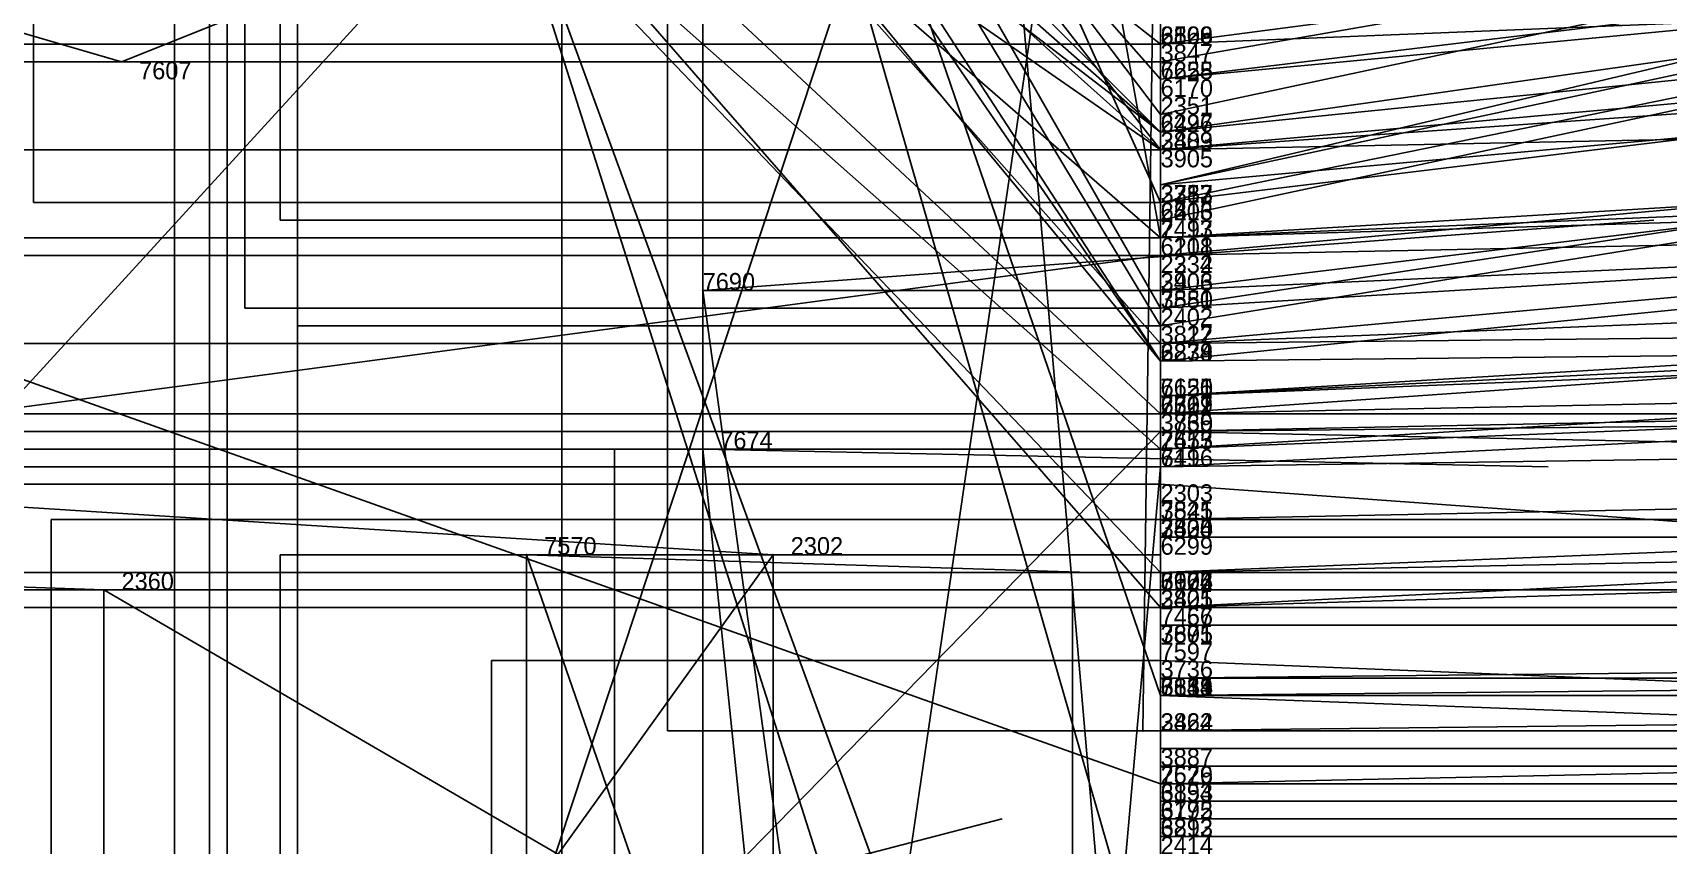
# Model space of a CAD drawing. Extents: x -0.07 to 1.1, y -0.07 to 1.1.
# Drawn here: x 0.936 to 1.0288, y 0.8925 to 0.9386 of the extents above; entities that cross this region are included whole.
import ezdxf

# ---------------------------------------------------------------- set-up
doc = ezdxf.new("R2010")
doc.units = 0
for name, color, linetype in [('Clients', 3, 'CONTINUOUS'), ('Facilities', 3, 'CONTINUOUS'), ('Facilities_lines', 3, 'CONTINUOUS'), ('Min_max_boxes', 1, 'CONTINUOUS'), ('Normals', 1, 'CONTINUOUS'), ('Source_points', 5, 'CONTINUOUS'), ('Text', 3, 'CONTINUOUS')]:
    doc.layers.add(name, color=color, linetype=linetype)

msp = doc.modelspace()

# ---------------------------------------------------------------- linework, layer by layer
at = {"layer": 'Clients', "color": 5}
for p in [(1, 0.938, 0.367), (1, 0.938, 0.712), (0.941, 0.937, 1), (1, 0.937, 0.644), (1, 0.936, 0.562), (1, 0.936, 0.964), (1, 0.933, 0.12), (1, 0.932, 0.438), (1, 0.93, 0.222), (1, 0.93, 0.235), (1, 0.93, 0.314), (1, 0.929, 0.248), (1, 0.929, 0.218), (1, 0.929, 0.725), (1, 0.928, 0.236), (1, 0.927, 0.103), (1, 0.927, 0.946), (1, 0.926, 0.067), (1, 0.926, 0.097), (1, 0.926, 0.587), (0.974, 0.924, 1), (1, 0.924, 0.005), (1, 0.923, 0.265), (1, 0.923, 0.873), (1, 0.922, 0.232), (1, 0.921, 0.414), (1, 0.921, 0.295), (1, 0.921, 0.645), (1, 0.92, 0.389), (1, 0.918, 0.544), (1, 0.918, 0.694), (1, 0.918, 0.824), (1, 0.917, 0.079), (1, 0.917, 0.352), (1, 0.917, 0.855), (1, 0.916, 0.389), (0.974, 0.915, 1), (1, 0.915, 0.79), (1, 0.915, 0.812), (1, 0.914, 0.692), (1, 0.914, 0.993), (1, 0.913, 0.05), (1, 0.911, 0.916), (0.964, 0.909, 1), (0.978, 0.909), (1, 0.908, 0.832), (0.94, 0.907), (1, 0.906, 0.262), (1, 0.906, 0.174), (1, 0.903, 0.934), (1, 0.901, 0.26), (1, 0.901, 0.981), (0.999, 0.899), (1, 0.896, 0.018)]:
    msp.add_point(p, dxfattribs=at)
at = {"layer": 'Facilities', "color": 3}
for p in [(1, 0.934, 0.178), (1, 0.933, 0.673), (1, 0.932, 0.098), (1, 0.932, 0.37), (1, 0.927, 0.514), (1, 0.924, 0.473), (1, 0.92, 0.172), (1, 0.918, 0.711), (1, 0.918, 0.828), (1, 0.917, 0.08), (1, 0.916, 0.069), (1, 0.916, 0.489), (1, 0.911, 0.437), (1, 0.91, 0.137), (1, 0.91, 0.497), (1, 0.91, 0.612), (1, 0.91, 0.85), (1, 0.908, 0.434), (1, 0.908, 0.681), (1, 0.907, 0.51), (1, 0.906, 0.147), (1, 0.906, 0.874), (1, 0.905, 0.4), (1, 0.905, 0.299), (1, 0.905, 0.788), (1, 0.905, 0.874), (1, 0.902, 0.271), (1, 0.902, 0.412), (1, 0.901, 0.657), (1, 0.899, 0.448), (1, 0.898, 0.368), (1, 0.897, 0.792), (1, 0.896, 0.43), (1, 0.896, 0.753), (1, 0.895, 0.565), (1, 0.894, 0.295), (1, 0.894, 0.339), (1, 0.893, 0.142), (1, 0.893, 0.534)]:
    msp.add_point(p, dxfattribs=at)
at = {"layer": 'Facilities_lines', "color": 3}
for p, q in [((1, 0.932, 0.37), (0.902, 1, 0.45)), ((0.904, 1, 0.73), (1, 0.915, 0.79)), ((0.911, 1, 0.866), (1, 0.917, 0.855)), ((0.912, 1, 0.836), (1, 0.908, 0.832)), ((1, 0.933, 0.673), (0.913, 1, 0.712)), ((1, 0.927, 0.514), (0.916, 1, 0.427)), ((0.918, 1, 0.149), (1, 0.906, 0.174)), ((0.921, 1, 0.369), (1, 0.938, 0.367)), ((0.924, 1, 0.35), (1, 0.932, 0.438)), ((1, 0.933, 0.673), (0.924, 1, 0.623)), ((0.93, 1, 0.365), (1, 0.921, 0.295)), ((1, 0.933, 0.673), (0.933, 1, 0.584)), ((1, 0.92, 0.172), (0.934, 1, 0.21)), ((0.944, 1, 0.969), (1, 0.847, 0.951)), ((0.944, 1, 0.969), (1, 0.936, 0.964)), ((1, 0.92, 0.172), (0.945, 1, 0.24)), ((1, 0.932, 0.098), (0.947, 1, 0.161)), ((1, 0.92, 0.172), (0.948, 1, 0.192)), ((1, 0.934, 0.178), (0.95, 1, 0.12)), ((0.953, 1, 0.236), (1, 0.922, 0.232)), ((0.956, 1, 0.309), (1, 0.923, 0.265)), ((0.966, 1, 0.988), (1, 0.882, 0.985)), ((0.966, 1, 0.988), (1, 0.901, 0.981)), ((0.968, 1, 0.301), (1, 0.929, 0.218)), ((0.987, 1, 0.899), (1, 0.927, 0.946)), ((0.987, 1, 0.899), (1, 0.849, 0.977)), ((1, 0.996, 0.944), (0.964, 0.887, 1)), ((1, 0.996, 0.944), (1, 0.847, 0.942)), ((1, 0.996, 0.944), (1, 0.785, 0.973)), ((0.948, 0.994, 1), (0.99, 0.862, 1)), ((1, 0.989, 0.057), (0.925, 0.907)), ((1, 0.989, 0.031), (0.983, 0.873)), ((0.796, 0.979, 1), (0.941, 0.937, 1)), ((1, 0.934, 0.178), (1, 0.979, 0.059)), ((1, 0.973, 0.061), (0.999, 0.899)), ((1, 0.973, 0.061), (1, 0.924, 0.005)), ((1, 0.951, 0.276), (1, 0.93, 0.235)), ((1, 0.951, 0.501), (1, 0.937, 0.644)), ((1, 0.949, 0.737), (1, 0.936, 0.562)), ((1, 0.927, 0.514), (1, 0.942, 0.387)), ((1, 0.934, 0.178), (1, 0.941, 0.033)), ((1, 0.891, 0.056), (1, 0.94, 0.086)), ((1, 0.94, 0.035), (1, 0.827, 0.018)), ((1, 0.94, 0.035), (1, 0.93, 0.222)), ((1, 0.94, 0.035), (1, 0.821, 0.015)), ((1, 0.933, 0.673), (1, 0.94, 0.848)), ((0.879, 0.939), (1, 0.896, 0.018)), ((1, 0.933, 0.673), (1, 0.938, 0.712)), ((1, 0.934, 0.178), (1, 0.929, 0.248)), ((1, 0.934, 0.178), (1, 0.928, 0.236)), ((1, 0.891, 0.056), (1, 0.933, 0.12)), ((1, 0.933, 0.673), (1, 0.926, 0.587)), ((1, 0.933, 0.673), (1, 0.929, 0.725)), ((1, 0.932, 0.098), (1, 0.737, 0.048)), ((1, 0.932, 0.37), (1, 0.916, 0.389)), ((1, 0.932, 0.37), (1, 0.921, 0.414)), ((1, 0.932, 0.37), (1, 0.92, 0.389)), ((1, 0.924, 0.473), (1, 0.93, 0.314)), ((1, 0.916, 0.069), (1, 0.927, 0.103)), ((1, 0.927, 0.514), (1, 0.914, 0.692)), ((0.865, 0.908), (1, 0.926, 0.067)), ((1, 0.916, 0.069), (1, 0.926, 0.097)), ((1, 0.735, 0.976), (0.974, 0.924, 1)), ((1, 0.918, 0.711), (1, 0.923, 0.873)), ((1, 0.918, 0.828), (1, 0.921, 0.645)), ((1, 0.92, 0.172), (1, 0.913, 0.05)), ((1, 0.918, 0.711), (1, 0.918, 0.544)), ((1, 0.918, 0.828), (1, 0.918, 0.694)), ((1, 0.918, 0.828), (1, 0.915, 0.812)), ((1, 0.918, 0.828), (1, 0.918, 0.824)), ((1, 0.917, 0.08), (1, 0.917, 0.079)), ((1, 0.917, 0.08), (1, 0.906, 0.262)), ((1, 0.905, 0.299), (1, 0.917, 0.352)), ((1, 0.916, 0.069), (0.912, 0.826)), ((1, 0.916, 0.069), (1, 0.685, 0.063)), ((1, 0.916, 0.069), (1, 0.887, 0.077)), ((0.988, 0.78, 1), (0.974, 0.915, 1)), ((0.988, 0.78, 1), (1, 0.914, 0.993)), ((1, 0.824, 0.918), (1, 0.911, 0.916)), ((0.95, 0.87), (0.978, 0.909)), ((1, 0.805, 0.998), (0.964, 0.909, 1)), ((0.995, 0.875), (0.94, 0.907)), ((1, 0.693, 0.973), (1, 0.903, 0.934)), ((1, 0.902, 0.271), (1, 0.901, 0.26))]:
    msp.add_line(p, q, dxfattribs=at)
at = {"layer": 'Min_max_boxes', "color": 1}
for p, q in [((0.936, 1, 0.102), (0.936, 0.929, 0.102)), ((0.936, 1, 0.424), (0.936, 0.929, 0.424)), ((0.944, 1, 0.763), (0.944, 0.847, 0.763)), ((0.944, 1, 1), (0.944, 0.847, 1)), ((0.947, 1, 0.048), (0.947, 0.737, 0.048)), ((0.947, 1, 0.161), (0.947, 0.737, 0.161)), ((0.948, 1, 0.151), (0.948, 0.923, 0.151)), ((0.948, 1, 0.437), (0.948, 0.923, 0.437)), ((0.95, 1, 0.033), (0.95, 0.928, 0.033)), ((0.95, 1, 0.248), (0.95, 0.928, 0.248)), ((0.951, 1, 0.232), (0.951, 0.922, 0.232)), ((0.951, 1, 0.344), (0.951, 0.922, 0.344)), ((0.951, 0.883, 0.946), (0.951, 1, 0.946)), ((0.951, 0.883, 1), (0.951, 1, 1)), ((0.966, 1, 0.981), (0.966, 0.882, 0.981)), ((0.966, 1, 1), (0.966, 0.882, 1)), ((0.972, 1), (0.972, 0.899)), ((0.972, 1, 0.179), (0.972, 0.899, 0.179)), ((0.974, 1, 0.015), (0.974, 0.821, 0.015)), ((0.974, 1, 0.222), (0.974, 0.821, 0.222)), ((1, 0.913, 0.05), (1, 1, 0.05)), ((1, 0.913, 0.24), (1, 1, 0.24)), ((1, 0.928, 0.033), (1, 1, 0.033)), ((1, 0.928, 0.248), (1, 1, 0.248)), ((1, 0.906, 0.085), (1, 1, 0.085)), ((1, 0.906, 0.343), (1, 1, 0.343)), ((1, 0.821, 0.015), (1, 1, 0.015)), ((1, 0.821, 0.222), (1, 1, 0.222)), ((1, 0.899), (1, 1)), ((1, 0.899, 0.179), (1, 1, 0.179)), ((1, 0.922, 0.232), (1, 1, 0.232)), ((1, 0.922, 0.344), (1, 1, 0.344)), ((1, 0.737, 0.048), (1, 1, 0.048)), ((1, 0.737, 0.161), (1, 1, 0.161)), ((1, 0.873), (1, 1)), ((1, 0.873, 0.083), (1, 1, 0.083)), ((1, 0.938, 0.264), (1, 1, 0.264)), ((1, 0.938, 0.419), (1, 1, 0.419)), ((1, 0.929, 0.102), (1, 1, 0.102)), ((1, 0.929, 0.424), (1, 1, 0.424)), ((1, 0.916, 0.37), (1, 1, 0.37)), ((1, 0.916, 0.45), (1, 1, 0.45)), ((1, 0.921, 0.125), (1, 1, 0.125)), ((1, 0.921, 0.581), (1, 1, 0.581)), ((1, 0.937, 0.475), (1, 1, 0.475)), ((1, 0.937, 0.644), (1, 1, 0.644)), ((1, 0.932, 0.186), (1, 1, 0.186)), ((1, 0.932, 0.438), (1, 1, 0.438)), ((1, 0.923, 0.151), (1, 1, 0.151)), ((1, 0.923, 0.437), (1, 1, 0.437)), ((1, 0.915, 0.73), (1, 1, 0.73)), ((1, 0.915, 0.875), (1, 1, 0.875)), ((1, 0.914, 0.387), (1, 1, 0.387)), ((1, 0.914, 0.692), (1, 1, 0.692)), ((1, 0.926, 0.584), (1, 1, 0.584)), ((1, 0.926, 0.848), (1, 1, 0.848)), ((1, 0.849, 0.723), (1, 1, 0.723)), ((1, 0.849, 0.977), (1, 1, 0.977)), ((1, 0.882, 0.981), (1, 1, 0.981)), ((1, 0.882, 1), (1, 1, 1)), ((1, 0.917, 0.855), (1, 1, 0.855)), ((1, 0.917, 0.866), (1, 1, 0.866)), ((1, 0.847, 0.763), (1, 1, 0.763)), ((1, 0.847, 1), (1, 1, 1)), ((1, 0.862, 0.974), (1, 1, 0.974)), ((1, 0.862, 1), (1, 1, 1)), ((1, 0.908, 0.832), (1, 1, 0.832)), ((1, 0.908, 0.921), (1, 1, 0.921)), ((1, 0.907), (1, 0.998)), ((1, 0.907, 0.134), (1, 0.998, 0.134)), ((0.946, 0.996, 0.818), (0.946, 0.785, 0.818)), ((0.946, 0.996, 1), (0.946, 0.785, 1)), ((1, 0.785, 0.818), (1, 0.996, 0.818)), ((1, 0.785, 1), (1, 0.996, 1)), ((1, 0.788), (1, 0.961)), ((1, 0.788, 0.018), (1, 0.961, 0.018)), ((1, 0.93, 0.233), (1, 0.951, 0.233)), ((1, 0.951, 0.233), (1, 0.93, 0.233)), ((1, 0.93, 0.276), (1, 0.951, 0.276)), ((1, 0.951, 0.276), (1, 0.93, 0.276)), ((1, 0.936, 0.562), (1, 0.949, 0.562)), ((1, 0.949, 0.562), (1, 0.936, 0.562)), ((1, 0.936, 0.737), (1, 0.949, 0.737)), ((1, 0.949, 0.737), (1, 0.936, 0.737)), ((1, 0.8), (1, 0.94)), ((1, 0.8, 0.12), (1, 0.94, 0.12)), ((0.918, 0.938, 0.264), (1, 0.938, 0.264)), ((0.918, 0.938, 0.419), (1, 0.938, 0.419)), ((1, 0.938, 0.264), (1, 0.938, 0.419)), ((0.933, 0.937, 0.475), (1, 0.937, 0.475)), ((0.933, 0.937, 0.644), (1, 0.937, 0.644)), ((1, 0.937, 0.475), (1, 0.937, 0.644)), ((1, 0.936, 0.562), (1, 0.936, 0.562)), ((1, 0.936, 0.737), (1, 0.936, 0.737)), ((1, 0.936, 0.562), (1, 0.936, 0.737)), ((1, 0.936, 0.562), (1, 0.936, 0.737)), ((0.924, 0.932, 0.186), (1, 0.932, 0.186)), ((0.924, 0.932, 0.438), (1, 0.932, 0.438)), ((1, 0.932, 0.186), (1, 0.932, 0.438)), ((1, 0.93, 0.233), (1, 0.93, 0.233)), ((1, 0.93, 0.276), (1, 0.93, 0.276)), ((1, 0.93, 0.233), (1, 0.93, 0.276)), ((1, 0.93, 0.233), (1, 0.93, 0.276)), ((1, 0.924, 0.314), (1, 0.93, 0.314)), ((1, 0.93, 0.314), (1, 0.93, 0.314)), ((1, 0.93, 0.314), (1, 0.924, 0.314)), ((1, 0.924, 0.473), (1, 0.93, 0.473)), ((1, 0.93, 0.473), (1, 0.93, 0.473)), ((1, 0.93, 0.473), (1, 0.924, 0.473)), ((1, 0.93, 0.314), (1, 0.93, 0.473)), ((1, 0.93, 0.314), (1, 0.93, 0.473)), ((0.936, 0.929, 0.102), (1, 0.929, 0.102)), ((0.936, 0.929, 0.424), (1, 0.929, 0.424)), ((0.936, 0.929, 0.102), (0.936, 0.929, 0.424)), ((1, 0.929, 0.102), (1, 0.929, 0.424)), ((0.95, 0.928, 0.033), (1, 0.928, 0.033)), ((0.95, 0.928, 0.248), (1, 0.928, 0.248)), ((0.95, 0.928, 0.033), (0.95, 0.928, 0.248)), ((1, 0.928, 0.033), (1, 0.928, 0.248)), ((1, 0.927), (0.912, 0.927)), ((1, 0.927, 0.103), (0.912, 0.927, 0.103)), ((1, 0.685), (1, 0.927)), ((1, 0.685, 0.103), (1, 0.927, 0.103)), ((1, 0.927), (1, 0.927, 0.103)), ((1, 0.926), (0.807, 0.926)), ((1, 0.926, 0.067), (0.807, 0.926, 0.067)), ((0.913, 0.926, 0.584), (1, 0.926, 0.584)), ((0.913, 0.926, 0.848), (1, 0.926, 0.848)), ((1, 0.858), (1, 0.926)), ((1, 0.858, 0.067), (1, 0.926, 0.067)), ((1, 0.926), (1, 0.926, 0.067)), ((1, 0.926, 0.584), (1, 0.926, 0.848)), ((1, 0.924, 0.939), (0.974, 0.924, 0.939)), ((0.974, 0.924, 0.939), (0.974, 0.548, 0.939)), ((1, 0.924, 1), (0.974, 0.924, 1)), ((0.974, 0.924, 1), (0.974, 0.548, 1)), ((0.974, 0.924, 0.939), (0.974, 0.924, 1)), ((1, 0.924, 0.314), (1, 0.924, 0.314)), ((1, 0.924, 0.473), (1, 0.924, 0.473)), ((1, 0.924, 0.314), (1, 0.924, 0.473)), ((1, 0.924, 0.314), (1, 0.924, 0.473)), ((1, 0.548, 0.939), (1, 0.924, 0.939)), ((1, 0.548, 1), (1, 0.924, 1)), ((1, 0.924, 0.939), (1, 0.924, 1)), ((0.948, 0.923, 0.151), (1, 0.923, 0.151)), ((0.948, 0.923, 0.437), (1, 0.923, 0.437)), ((0.948, 0.923, 0.151), (0.948, 0.923, 0.437)), ((1, 0.923, 0.151), (1, 0.923, 0.437)), ((1, 0.918, 0.544), (1, 0.923, 0.544)), ((1, 0.923, 0.544), (1, 0.923, 0.544)), ((1, 0.923, 0.544), (1, 0.918, 0.544)), ((1, 0.918, 0.873), (1, 0.923, 0.873)), ((1, 0.923, 0.873), (1, 0.923, 0.873)), ((1, 0.923, 0.873), (1, 0.918, 0.873)), ((1, 0.923, 0.544), (1, 0.923, 0.873)), ((1, 0.923, 0.544), (1, 0.923, 0.873)), ((0.951, 0.922, 0.232), (1, 0.922, 0.232)), ((0.951, 0.922, 0.344), (1, 0.922, 0.344)), ((0.951, 0.922, 0.232), (0.951, 0.922, 0.344)), ((1, 0.922, 0.232), (1, 0.922, 0.344)), ((0.922, 0.921, 0.125), (1, 0.921, 0.125)), ((0.922, 0.921, 0.581), (1, 0.921, 0.581)), ((1, 0.921, 0.125), (1, 0.921, 0.581)), ((1, 0.915, 0.645), (1, 0.921, 0.645)), ((1, 0.921, 0.645), (1, 0.921, 0.645)), ((1, 0.921, 0.645), (1, 0.915, 0.645)), ((1, 0.915, 0.828), (1, 0.921, 0.828)), ((1, 0.921, 0.828), (1, 0.921, 0.828)), ((1, 0.921, 0.828), (1, 0.915, 0.828)), ((1, 0.921, 0.645), (1, 0.921, 0.828)), ((1, 0.921, 0.645), (1, 0.921, 0.828)), ((1, 0.918, 0.544), (1, 0.918, 0.544)), ((1, 0.918, 0.873), (1, 0.918, 0.873)), ((1, 0.918, 0.544), (1, 0.918, 0.873)), ((1, 0.918, 0.544), (1, 0.918, 0.873)), ((0.911, 0.917, 0.855), (1, 0.917, 0.855)), ((0.911, 0.917, 0.866), (1, 0.917, 0.866)), ((1, 0.906, 0.079), (1, 0.917, 0.079)), ((1, 0.917, 0.079), (1, 0.917, 0.079)), ((1, 0.917, 0.079), (1, 0.906, 0.079)), ((1, 0.906, 0.262), (1, 0.917, 0.262)), ((1, 0.917, 0.262), (1, 0.917, 0.262)), ((1, 0.917, 0.262), (1, 0.906, 0.262)), ((1, 0.917, 0.079), (1, 0.917, 0.262)), ((1, 0.917, 0.079), (1, 0.917, 0.262)), ((1, 0.905, 0.299), (1, 0.917, 0.299)), ((1, 0.917, 0.299), (1, 0.917, 0.299)), ((1, 0.917, 0.299), (1, 0.905, 0.299)), ((1, 0.905, 0.352), (1, 0.917, 0.352)), ((1, 0.917, 0.352), (1, 0.917, 0.352)), ((1, 0.917, 0.352), (1, 0.905, 0.352)), ((1, 0.917, 0.299), (1, 0.917, 0.352)), ((1, 0.917, 0.299), (1, 0.917, 0.352)), ((1, 0.917, 0.855), (1, 0.917, 0.866)), ((0.902, 0.916, 0.37), (1, 0.916, 0.37)), ((0.902, 0.916, 0.45), (1, 0.916, 0.45)), ((1, 0.916, 0.37), (1, 0.916, 0.45)), ((0.903, 0.915, 0.73), (1, 0.915, 0.73)), ((0.903, 0.915, 0.875), (1, 0.915, 0.875)), ((1, 0.915, 0.96), (0.969, 0.915, 0.96)), ((0.969, 0.915, 0.96), (0.969, 0.57, 0.96)), ((1, 0.915, 1), (0.969, 0.915, 1)), ((0.969, 0.915, 1), (0.969, 0.57, 1)), ((0.969, 0.915, 0.96), (0.969, 0.915, 1)), ((1, 0.915, 0.73), (1, 0.915, 0.875)), ((1, 0.57, 0.96), (1, 0.915, 0.96)), ((1, 0.57, 1), (1, 0.915, 1)), ((1, 0.915, 0.96), (1, 0.915, 1)), ((1, 0.915, 0.645), (1, 0.915, 0.645)), ((1, 0.915, 0.828), (1, 0.915, 0.828)), ((1, 0.915, 0.645), (1, 0.915, 0.828)), ((1, 0.915, 0.645), (1, 0.915, 0.828)), ((0.916, 0.914, 0.387), (1, 0.914, 0.387)), ((0.916, 0.914, 0.692), (1, 0.914, 0.692)), ((1, 0.914, 0.387), (1, 0.914, 0.692)), ((0.934, 0.913, 0.05), (1, 0.913, 0.05)), ((0.934, 0.913, 0.24), (1, 0.913, 0.24)), ((1, 0.913, 0.05), (1, 0.913, 0.24)), ((1, 0.911, 0.916), (0.937, 0.911, 0.916)), ((0.937, 0.911, 0.916), (0.937, 0.762, 0.916)), ((1, 0.911, 1), (0.937, 0.911, 1)), ((0.937, 0.911, 1), (0.937, 0.762, 1)), ((0.937, 0.911, 0.916), (0.937, 0.911, 1)), ((1, 0.762, 0.916), (1, 0.911, 0.916)), ((1, 0.762, 1), (1, 0.911, 1)), ((1, 0.911, 0.916), (1, 0.911, 1)), ((0.978, 0.909), (0.95, 0.909)), ((0.95, 0.909), (0.95, 0.87)), ((0.978, 0.909), (0.95, 0.909)), ((0.95, 0.909), (0.95, 0.87)), ((0.95, 0.909), (0.95, 0.909)), ((1, 0.909, 0.998), (0.964, 0.909, 0.998)), ((0.964, 0.909, 0.998), (0.964, 0.801, 0.998)), ((1, 0.909, 1), (0.964, 0.909, 1)), ((0.964, 0.909, 1), (0.964, 0.801, 1)), ((0.964, 0.909, 0.998), (0.964, 0.909, 1)), ((0.978, 0.87), (0.978, 0.909)), ((0.978, 0.87), (0.978, 0.909)), ((0.978, 0.909), (0.978, 0.909)), ((1, 0.801, 0.998), (1, 0.909, 0.998)), ((1, 0.801, 1), (1, 0.909, 1)), ((1, 0.909, 0.998), (1, 0.909, 1)), ((0.761, 0.908, 0.832), (1, 0.908, 0.832)), ((0.761, 0.908, 0.921), (1, 0.908, 0.921)), ((1, 0.908, 0.832), (1, 0.908, 0.921)), ((0.925, 0.907), (1, 0.907)), ((0.925, 0.907, 0.134), (1, 0.907, 0.134)), ((0.995, 0.907), (0.94, 0.907)), ((0.94, 0.907), (0.94, 0.74)), ((0.995, 0.907), (0.94, 0.907)), ((0.94, 0.907), (0.94, 0.74)), ((0.94, 0.907), (0.94, 0.907)), ((0.995, 0.74), (0.995, 0.907)), ((0.995, 0.74), (0.995, 0.907)), ((0.995, 0.907), (0.995, 0.907)), ((1, 0.907), (1, 0.907, 0.134)), ((0.908, 0.906, 0.085), (1, 0.906, 0.085)), ((0.908, 0.906, 0.343), (1, 0.906, 0.343)), ((1, 0.906, 0.079), (1, 0.906, 0.079)), ((1, 0.906, 0.262), (1, 0.906, 0.262)), ((1, 0.906, 0.079), (1, 0.906, 0.262)), ((1, 0.906, 0.079), (1, 0.906, 0.262)), ((1, 0.906, 0.085), (1, 0.906, 0.343)), ((1, 0.905, 0.299), (1, 0.905, 0.299)), ((1, 0.905, 0.352), (1, 0.905, 0.352)), ((1, 0.905, 0.299), (1, 0.905, 0.352)), ((1, 0.905, 0.299), (1, 0.905, 0.352)), ((1, 0.903, 0.934), (0.962, 0.903, 0.934)), ((0.962, 0.903, 0.934), (0.962, 0.523, 0.934)), ((1, 0.903, 1), (0.962, 0.903, 1)), ((0.962, 0.903, 1), (0.962, 0.523, 1)), ((0.962, 0.903, 0.934), (0.962, 0.903, 1)), ((1, 0.523, 0.934), (1, 0.903, 0.934)), ((1, 0.523, 1), (1, 0.903, 1)), ((1, 0.903, 0.934), (1, 0.903, 1)), ((1, 0.901, 0.26), (1, 0.902, 0.26)), ((1, 0.902, 0.26), (1, 0.902, 0.26)), ((1, 0.902, 0.26), (1, 0.901, 0.26)), ((1, 0.901, 0.271), (1, 0.902, 0.271)), ((1, 0.902, 0.271), (1, 0.902, 0.271)), ((1, 0.902, 0.271), (1, 0.901, 0.271)), ((1, 0.902, 0.26), (1, 0.902, 0.271)), ((1, 0.902, 0.26), (1, 0.902, 0.271)), ((1, 0.901, 0.26), (1, 0.901, 0.26)), ((1, 0.901, 0.271), (1, 0.901, 0.271)), ((1, 0.901, 0.26), (1, 0.901, 0.271)), ((1, 0.901, 0.26), (1, 0.901, 0.271)), ((0.972, 0.899), (1, 0.899)), ((0.972, 0.899, 0.179), (1, 0.899, 0.179)), ((0.972, 0.899), (0.972, 0.899, 0.179)), ((1, 0.899), (1, 0.899, 0.179))]:
    msp.add_line(p, q, dxfattribs=at)
at = {"layer": 'Normals', "color": 1}
for p, q in [((1, 0.934, 0.178), (1.098, 0.955, 0.182)), ((1, 0.937, 0.644), (1.098, 0.954, 0.641)), ((1, 0.93, 0.235), (1.097, 0.953, 0.229)), ((1, 0.93, 0.222), (1.098, 0.951, 0.223)), ((1, 0.938, 0.712), (1.099, 0.951, 0.712)), ((1, 0.929, 0.248), (1.098, 0.949, 0.246)), ((1, 0.928, 0.236), (1.098, 0.949, 0.23)), ((1, 0.929, 0.218), (1.098, 0.949, 0.219)), ((1, 0.936, 0.562), (1.099, 0.948, 0.559)), ((1, 0.933, 0.12), (1.099, 0.947, 0.119)), ((1, 0.936, 0.964), (1.084, 0.944, 1.018)), ((0.941, 0.937, 1), (0.956, 0.943, 1.099)), ((1, 0.933, 0.673), (1.099, 0.943, 0.669)), ((1, 0.938, 0.367), (1.1, 0.942, 0.367)), ((1, 0.932, 0.098), (1.1, 0.941, 0.098)), ((1, 0.929, 0.725), (1.099, 0.941, 0.725)), ((1, 0.93, 0.314), (1.099, 0.939, 0.31)), ((1, 0.932, 0.438), (1.1, 0.939, 0.438)), ((1, 0.922, 0.232), (1.099, 0.938, 0.231)), ((1, 0.923, 0.265), (1.099, 0.938, 0.263)), ((1, 0.924, 0.473), (1.099, 0.936, 0.473)), ((1, 0.926, 0.587), (1.1, 0.935, 0.591)), ((1, 0.932, 0.37), (1.1, 0.934, 0.37)), ((1, 0.927, 0.514), (1.1, 0.933, 0.515)), ((1, 0.927, 0.946), (1.096, 0.931, 0.974)), ((1, 0.92, 0.172), (1.1, 0.93, 0.174)), ((1, 0.927, 0.103), (1.1, 0.93, 0.103)), ((1, 0.921, 0.295), (1.1, 0.93, 0.293)), ((1, 0.923, 0.873), (1.1, 0.929, 0.873)), ((0.974, 0.924, 1), (1.028, 0.928, 1.084)), ((1, 0.926, 0.097), (1.1, 0.928, 0.096)), ((1, 0.926, 0.067), (1.1, 0.928, 0.063)), ((1, 0.924, 0.005), (1.088, 0.928, -0.042)), ((1, 0.921, 0.645), (1.1, 0.925, 0.645)), ((1, 0.918, 0.711), (1.1, 0.924, 0.71)), ((1, 0.918, 0.694), (1.1, 0.924, 0.692)), ((1, 0.917, 0.855), (1.1, 0.924, 0.853)), ((1, 0.918, 0.824), (1.1, 0.924, 0.823)), ((1, 0.918, 0.828), (1.1, 0.923, 0.826)), ((1, 0.921, 0.414), (1.1, 0.922, 0.414)), ((1, 0.918, 0.544), (1.1, 0.922, 0.545)), ((1, 0.92, 0.389), (1.1, 0.921, 0.389)), ((1, 0.915, 0.812), (1.1, 0.921, 0.812)), ((1, 0.917, 0.08), (1.1, 0.919, 0.079)), ((1, 0.917, 0.079), (1.1, 0.919, 0.078)), ((1, 0.914, 0.692), (1.1, 0.919, 0.689)), ((1, 0.915, 0.79), (1.1, 0.919, 0.79)), ((1, 0.916, 0.489), (1.1, 0.918, 0.489)), ((1, 0.916, 0.389), (1.1, 0.917, 0.389)), ((1, 0.917, 0.352), (1.1, 0.917, 0.352)), ((1, 0.916, 0.069), (1.1, 0.914, 0.063)), ((0.974, 0.915, 1), (1.022, 0.914, 1.088)), ((1, 0.914, 0.993), (1.069, 0.915, 1.065)), ((0.978, 0.909), (0.915, 0.913, 0.077)), ((1, 0.913, 0.05), (1.097, 0.906, 0.028)), ((1, 0.911, 0.916), (1.1, 0.913, 0.923)), ((1, 0.908, 0.832), (1.1, 0.912, 0.831)), ((1, 0.906, 0.174), (1.1, 0.911, 0.175)), ((1, 0.911, 0.437), (1.1, 0.911, 0.437)), ((1, 0.91, 0.137), (1.1, 0.91, 0.137)), ((1, 0.91, 0.497), (1.1, 0.91, 0.497)), ((1, 0.908, 0.681), (1.1, 0.91, 0.679)), ((1, 0.91, 0.612), (1.1, 0.91, 0.612)), ((1, 0.91, 0.85), (1.1, 0.91, 0.85)), ((0.964, 0.909, 1), (0.996, 0.908, 1.095)), ((1, 0.906, 0.262), (1.1, 0.909, 0.261)), ((0.94, 0.907), (0.911, 0.908, 0.096)), ((1, 0.908, 0.434), (1.1, 0.908, 0.434)), ((1, 0.907, 0.51), (1.1, 0.907, 0.51)), ((1, 0.906, 0.147), (1.1, 0.906, 0.147)), ((1, 0.906, 0.874), (1.1, 0.906, 0.874)), ((1, 0.905, 0.4), (1.1, 0.905, 0.4)), ((1, 0.905, 0.299), (1.1, 0.905, 0.299)), ((1, 0.905, 0.788), (1.1, 0.905, 0.788)), ((1, 0.905, 0.874), (1.1, 0.905, 0.874)), ((1, 0.902, 0.271), (1.1, 0.903, 0.271)), ((1, 0.903, 0.934), (1.098, 0.899, 0.955)), ((1, 0.901, 0.26), (1.1, 0.902, 0.26)), ((1, 0.902, 0.412), (1.1, 0.902, 0.412)), ((1, 0.901, 0.657), (1.1, 0.901, 0.657)), ((1, 0.901, 0.981), (1.081, 0.898, 1.04)), ((0.999, 0.899), (1.086, 0.9, -0.049)), ((1, 0.899, 0.448), (1.1, 0.899, 0.448)), ((1, 0.896, 0.018), (1.095, 0.898, -0.014)), ((1, 0.898, 0.368), (1.1, 0.898, 0.368)), ((1, 0.897, 0.792), (1.1, 0.897, 0.792)), ((1, 0.896, 0.43), (1.1, 0.896, 0.43)), ((1, 0.896, 0.753), (1.1, 0.896, 0.753)), ((1, 0.895, 0.565), (1.1, 0.895, 0.565)), ((0.964, 0.887, 1), (0.991, 0.894, 1.096)), ((1, 0.894, 0.295), (1.1, 0.894, 0.295)), ((1, 0.894, 0.339), (1.1, 0.894, 0.339)), ((1, 0.893, 0.142), (1.1, 0.893, 0.142)), ((1, 0.893, 0.534), (1.1, 0.893, 0.534))]:
    msp.add_line(p, q, dxfattribs=at)
at = {"layer": 'Source_points', "color": 5}
for p in [(1, 0.938, 0.367), (1, 0.938, 0.712), (0.941, 0.937, 1), (1, 0.937, 0.644), (1, 0.936, 0.562), (1, 0.936, 0.964), (1, 0.934, 0.178), (1, 0.933, 0.12), (1, 0.933, 0.673), (1, 0.932, 0.098), (1, 0.932, 0.37), (1, 0.932, 0.438), (1, 0.93, 0.235), (1, 0.93, 0.222), (1, 0.93, 0.314), (1, 0.929, 0.248), (1, 0.929, 0.218), (1, 0.929, 0.725), (1, 0.928, 0.236), (1, 0.927, 0.103), (1, 0.927, 0.514), (1, 0.927, 0.946), (1, 0.926, 0.097), (1, 0.926, 0.067), (1, 0.926, 0.587), (0.974, 0.924, 1), (1, 0.924, 0.005), (1, 0.924, 0.473), (1, 0.923, 0.265), (1, 0.923, 0.873), (1, 0.922, 0.232), (1, 0.921, 0.295), (1, 0.921, 0.414), (1, 0.921, 0.645), (1, 0.92, 0.172), (1, 0.92, 0.389), (1, 0.918, 0.711), (1, 0.918, 0.694), (1, 0.918, 0.544), (1, 0.918, 0.824), (1, 0.918, 0.828), (1, 0.917, 0.08), (1, 0.917, 0.079), (1, 0.917, 0.352), (1, 0.917, 0.855), (1, 0.916, 0.069), (1, 0.916, 0.389), (1, 0.916, 0.489), (0.974, 0.915, 1), (1, 0.915, 0.812), (1, 0.915, 0.79), (1, 0.914, 0.692), (1, 0.914, 0.993), (1, 0.913, 0.05), (1, 0.911, 0.437), (1, 0.911, 0.916), (1, 0.91, 0.137), (1, 0.91, 0.497), (1, 0.91, 0.612), (1, 0.91, 0.85), (0.964, 0.909, 1), (0.978, 0.909), (1, 0.908, 0.434), (1, 0.908, 0.681), (1, 0.908, 0.832), (0.94, 0.907), (1, 0.907, 0.51), (1, 0.906, 0.147), (1, 0.906, 0.174), (1, 0.906, 0.262), (1, 0.906, 0.874), (1, 0.905, 0.4), (1, 0.905, 0.299), (1, 0.905, 0.788), (1, 0.905, 0.874), (1, 0.903, 0.934), (1, 0.902, 0.271), (1, 0.902, 0.412), (1, 0.901, 0.26), (1, 0.901, 0.657), (1, 0.901, 0.981), (0.999, 0.899), (1, 0.899, 0.448), (1, 0.898, 0.368), (1, 0.897, 0.792), (1, 0.896, 0.018), (1, 0.896, 0.43), (1, 0.896, 0.753), (1, 0.895, 0.565), (1, 0.894, 0.295), (1, 0.894, 0.339), (1, 0.893, 0.142), (1, 0.893, 0.534)]:
    msp.add_point(p, dxfattribs=at)

# ---------------------------------------------------------------- texts
at = {"layer": 'Text', "color": 3}
for s, p in [('3829', (1, 0.938, 0.475)), ('2506', (1, 0.938, 0.015)), ('6168', (1, 0.938, 0.712)), ('3847', (1, 0.937, 0.367)), ('7607', (0.942, 0.936, 1)), ('6225', (1, 0.936, 0.644)), ('7658', (1, 0.936, 0.964)), ('6170', (1, 0.935, 0.562)), ('2351', (1, 0.934, 0.178)), ('2496', (1, 0.933, 0.12)), ('6227', (1, 0.933, 0.673)), ('3803', (1, 0.932, 0.37)), ('2489', (1, 0.932, 0.098)), ('3905', (1, 0.931, 0.438)), ('3753', (1, 0.929, 0.314)), ('2282', (1, 0.929, 0.235)), ('2317', (1, 0.929, 0.222)), ('2333', (1, 0.929, 0.248)), ('2416', (1, 0.928, 0.236)), ('2515', (1, 0.928, 0.218)), ('6203', (1, 0.928, 0.725)), ('2417', (1, 0.927, 0.103)), ('7493', (1, 0.927, 0.946)), ('6118', (1, 0.926, 0.587)), ('6201', (1, 0.926, 0.514)), ('2232', (1, 0.925, 0.097)), ('2334', (1, 0.925, 0.067)), ('7690', (0.974, 0.924, 1)), ('3903', (1, 0.924, 0.473)), ('2406', (1, 0.924, 0.005)), ('3880', (1, 0.923, 0.265)), ('7551', (1, 0.923, 0.873)), ('2402', (1, 0.922, 0.232)), ('3812', (1, 0.921, 0.295)), ('3827', (1, 0.921, 0.414)), ('3874', (1, 0.92, 0.389)), ('2278', (1, 0.92, 0.172)), ('6239', (1, 0.92, 0.645)), ('6125', (1, 0.918, 0.711)), ('6151', (1, 0.918, 0.694)), ('7620', (1, 0.918, 0.824)), ('2369', (1, 0.917, 0.08)), ('2522', (1, 0.917, 0.079)), ('6301', (1, 0.917, 0.544)), ('7611', (1, 0.917, 0.855)), ('7717', (1, 0.917, 0.828)), ('3739', (1, 0.916, 0.389)), ('3850', (1, 0.916, 0.489)), ('3865', (1, 0.916, 0.352)), ('7674', (0.975, 0.915, 1)), ('2473', (1, 0.915, 0.069)), ('7617', (1, 0.915, 0.79)), ('7555', (1, 0.915, 0.812)), ('6116', (1, 0.914, 0.692)), ('7496', (1, 0.914, 0.993)), ('2303', (1, 0.912, 0.05)), ('3841', (1, 0.911, 0.437)), ('7525', (1, 0.911, 0.916)), ('3804', (1, 0.91, 0.497)), ('2435', (1, 0.91, 0.137)), ('7520', (1, 0.91, 0.85)), ('7570', (0.965, 0.909, 1)), ('2302', (0.979, 0.909)), ('6299', (1, 0.909, 0.612)), ('2360', (0.941, 0.907)), ('3904', (1, 0.907, 0.434)), ('6122', (1, 0.907, 0.51)), ('6176', (1, 0.907, 0.681)), ('7667', (1, 0.907, 0.832)), ('3825', (1, 0.906, 0.262)), ('2405', (1, 0.906, 0.147)), ('2421', (1, 0.906, 0.174)), ('7466', (1, 0.905, 0.788)), ('7457', (1, 0.905, 0.874)), ('3805', (1, 0.904, 0.4)), ('3875', (1, 0.904, 0.299)), ('7691', (1, 0.904, 0.874)), ('7597', (1, 0.903, 0.934)), ('3736', (1, 0.902, 0.271)), ('3845', (1, 0.901, 0.26)), ('3851', (1, 0.901, 0.412)), ('6119', (1, 0.901, 0.657)), ('7634', (1, 0.901, 0.981)), ('3824', (1, 0.899, 0.448)), ('2462', (1, 0.899)), ('3887', (1, 0.897, 0.368)), ('2526', (1, 0.896, 0.018)), ('7679', (1, 0.896, 0.792)), ('3854', (1, 0.895, 0.43)), ('6193', (1, 0.895, 0.753)), ('3792', (1, 0.894, 0.295)), ('6175', (1, 0.894, 0.565)), ('3892', (1, 0.893, 0.339)), ('6213', (1, 0.893, 0.534)), ('2414', (1, 0.892, 0.142))]:
    msp.add_text(s, height=0.001, dxfattribs=at).set_placement(p)

doc.saveas('drawing.dxf')
